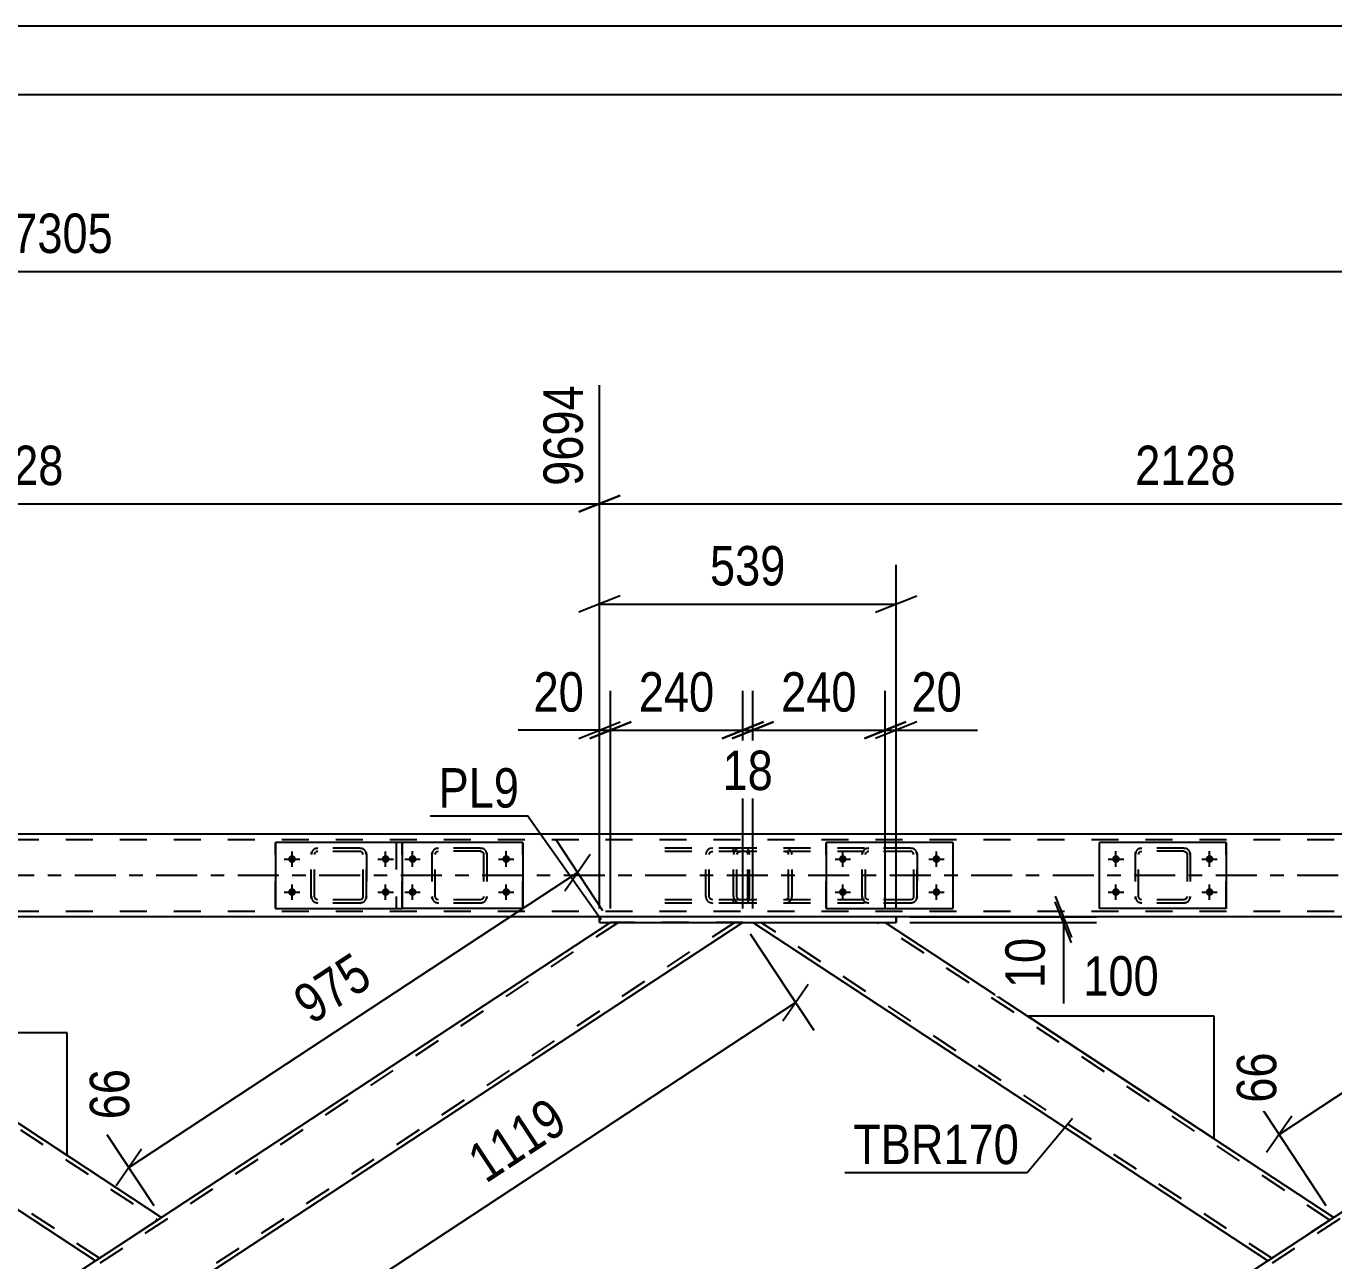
# Model space of a CAD drawing. Header units: millimetres. Extents: x -815 to 374, y -743 to 98.
# Drawn here: x -425.4 to -330.5, y 8.4 to 98.1 of the extents above; entities that cross this region are included whole.
import ezdxf

# ---------------------------------------------------------------- set-up
doc = ezdxf.new("R2010")
doc.units = ezdxf.units.MM
doc.linetypes.add('DXK_LINE_DOT2', pattern=[3.9198, 1.9599, -1.9599])
doc.linetypes.add('DXK_LINE_DOT3', pattern=[5.9187, 2.979, -0.9799, 0.9799, -0.9799])
doc.styles.add('Arial Narrow', font='ARIALN.TTF', dxfattribs={"height": 0.2})

# ---------------------------------------------------------------- blocks, each defined once
blk = doc.blocks.new('Unknown-232933173-1133')
at = {"color": 5, "linetype": 'Continuous'}
for p, q in [((374.469, 98.147), (-814.531, 98.147)), ((369.469, 93.147), (-809.531, 93.147))]:
    blk.add_line(p, q, dxfattribs=at)
blk = doc.blocks.new('Part-232933173-46372 - 4786')
at = {"color": 7, "linetype": 'DXK_LINE_DOT2'}
for p, q in [((-404.723, 37.941), (-404.687, 38.125)), ((-404.687, 38.125), (-404.723, 37.941)), ((-404.483, 37.941), (-404.465, 38.033)), ((-404.483, 37.941), (-404.465, 38.033)), ((-404.465, 38.033), (-404.413, 38.111)), ((-404.427, 38.385), (-404.243, 38.421)), ((-404.243, 38.421), (-404.427, 38.385)), ((-404.335, 38.163), (-404.413, 38.111)), ((-404.243, 38.181), (-404.335, 38.163)), ((-401.203, 38.421), (-404.243, 38.421)), ((-401.203, 38.181), (-404.243, 38.181)), ((-401.203, 38.421), (-401.019, 38.385)), ((-401.019, 38.385), (-401.203, 38.421)), ((-401.111, 38.163), (-401.203, 38.181)), ((-401.033, 38.111), (-401.111, 38.163)), ((-400.981, 38.033), (-401.033, 38.111)), ((-400.963, 37.941), (-400.981, 38.033)), ((-400.963, 37.941), (-400.981, 38.033)), ((-400.76, 38.125), (-400.723, 37.941)), ((-400.723, 37.941), (-400.76, 38.125)), ((-404.723, 34.901), (-404.723, 37.941)), ((-404.723, 37.941), (-404.723, 37.941)), ((-404.723, 34.901), (-404.723, 37.941)), ((-404.483, 34.901), (-404.483, 37.941)), ((-404.483, 37.941), (-404.483, 37.941)), ((-404.483, 34.901), (-404.483, 37.941)), ((-400.963, 34.901), (-400.963, 37.941)), ((-400.963, 37.941), (-400.963, 37.941)), ((-400.963, 34.901), (-400.963, 37.941)), ((-400.723, 34.901), (-400.723, 37.941)), ((-400.723, 37.941), (-400.723, 37.941)), ((-400.723, 37.941), (-400.723, 34.901)), ((-404.723, 34.901), (-404.723, 34.901)), ((-404.687, 34.718), (-404.723, 34.901)), ((-404.723, 34.901), (-404.687, 34.718)), ((-404.483, 34.901), (-404.483, 34.901)), ((-404.465, 34.81), (-404.483, 34.901)), ((-404.465, 34.81), (-404.483, 34.901)), ((-404.413, 34.732), (-404.465, 34.81)), ((-404.243, 34.421), (-404.427, 34.458)), ((-404.427, 34.458), (-404.243, 34.421)), ((-404.335, 34.68), (-404.413, 34.732)), ((-404.243, 34.661), (-404.335, 34.68)), ((-401.203, 34.661), (-404.243, 34.661)), ((-401.203, 34.421), (-404.243, 34.421)), ((-401.111, 34.68), (-401.203, 34.661)), ((-401.019, 34.458), (-401.203, 34.421)), ((-401.203, 34.421), (-401.019, 34.458)), ((-401.033, 34.732), (-401.111, 34.68)), ((-400.981, 34.81), (-401.033, 34.732)), ((-400.981, 34.81), (-400.963, 34.901)), ((-400.981, 34.81), (-400.963, 34.901)), ((-400.963, 34.901), (-400.963, 34.901)), ((-400.723, 34.901), (-400.76, 34.718)), ((-400.76, 34.718), (-400.723, 34.901)), ((-400.723, 34.901), (-400.723, 34.901))]:
    blk.add_line(p, q, dxfattribs=at)
at = {"color": 7, "linetype": 'DXK_LINE_DOT3'}
blk.add_line((-402.723, 36.421), (-402.723, 36.421), dxfattribs=at)
at = {"color": 7, "linetype": 'DXK_LINE_DOT2'}
for centre, start, end in [((-404.243, 37.941), 112.5, 157.5), ((-404.243, 37.941), 112.5, 157.5), ((-401.203, 37.941), 22.5, 67.5), ((-401.203, 37.941), 22.5, 67.5), ((-404.243, 34.901), 202.5, 247.5), ((-404.243, 34.901), 202.5, 247.5), ((-401.203, 34.901), 292.5, 337.5), ((-401.203, 34.901), 292.5, 337.5)]:
    blk.add_arc(centre, 0.48, start, end, dxfattribs=at)
blk = doc.blocks.new('Part-232933173-4848 - 4786')
at = {"color": 7, "linetype": 'DXK_LINE_DOT2'}
for p, q in [((-297.284, 33.021), (-373.6, -17.178)), ((-288.841, 33.021), (-365.157, -17.178)), ((-288.259, 33.021), (-297.867, 33.021)), ((-330.461, 11.582), (-335.265, 8.422)), ((-325.657, 8.422), (-330.461, 5.262)), ((-373.028, -16.418), (-374.182, -17.178)), ((-364.575, -17.178), (-374.182, -17.178))]:
    blk.add_line(p, q, dxfattribs=at)
at = {"color": 2, "linetype": 'Continuous'}
for p, q in [((-297.867, 33.021), (-330.461, 11.582)), ((-288.259, 33.021), (-325.657, 8.422)), ((-335.265, 8.422), (-373.028, -16.418)), ((-330.461, 5.262), (-364.575, -17.178))]:
    blk.add_line(p, q, dxfattribs=at)
blk = doc.blocks.new('Part-232933173-4858 - 4786')
at = {"color": 7, "linetype": 'DXK_LINE_DOT2'}
for p, q in [((-382.419, 33.021), (-458.734, -17.178)), ((-373.975, 33.021), (-450.291, -17.178)), ((-373.393, 33.021), (-383.001, 33.021)), ((-415.595, 11.582), (-420.399, 8.422)), ((-410.791, 8.422), (-415.595, 5.262)), ((-458.162, -16.418), (-459.317, -17.178)), ((-449.709, -17.178), (-459.317, -17.178))]:
    blk.add_line(p, q, dxfattribs=at)
at = {"color": 2, "linetype": 'Continuous'}
for p, q in [((-383.001, 33.021), (-415.595, 11.582)), ((-373.393, 33.021), (-410.791, 8.422)), ((-420.399, 8.422), (-458.162, -16.418)), ((-415.595, 5.262), (-449.709, -17.178))]:
    blk.add_line(p, q, dxfattribs=at)
blk = doc.blocks.new('Part-232933173-4912 - 4786')
at = {"color": 7, "linetype": 'DXK_LINE_DOT2'}
for p, q in [((-374.026, 38.125), (-374.064, 37.941)), ((-373.809, 37.941), (-373.79, 38.033)), ((-373.79, 38.033), (-373.734, 38.111)), ((-373.554, 38.421), (-373.749, 38.385)), ((-373.734, 38.111), (-373.651, 38.163)), ((-373.651, 38.163), (-373.554, 38.181)), ((-364.539, 38.421), (-373.554, 38.421)), ((-364.539, 38.181), (-373.554, 38.181)), ((-370.123, 38.385), (-370.319, 38.421)), ((-370.319, 38.181), (-370.221, 38.163)), ((-370.221, 38.163), (-370.138, 38.111)), ((-370.138, 38.111), (-370.083, 38.033)), ((-370.083, 38.033), (-370.063, 37.941)), ((-369.808, 37.941), (-369.847, 38.125)), ((-374.064, 34.901), (-374.064, 37.941)), ((-373.809, 34.901), (-373.809, 37.941)), ((-370.063, 34.901), (-370.063, 37.941)), ((-369.808, 34.901), (-369.808, 37.941)), ((-374.064, 34.901), (-374.026, 34.718)), ((-373.79, 34.81), (-373.809, 34.901)), ((-373.734, 34.732), (-373.79, 34.81)), ((-373.749, 34.458), (-373.554, 34.421)), ((-373.651, 34.68), (-373.734, 34.732)), ((-373.554, 34.661), (-373.651, 34.68)), ((-364.539, 34.661), (-373.554, 34.661)), ((-364.539, 34.421), (-373.554, 34.421)), ((-370.221, 34.68), (-370.319, 34.661)), ((-370.319, 34.421), (-370.123, 34.458)), ((-370.138, 34.732), (-370.221, 34.68)), ((-370.083, 34.81), (-370.138, 34.732)), ((-370.063, 34.901), (-370.083, 34.81)), ((-369.847, 34.718), (-369.808, 34.901))]:
    blk.add_line(p, q, dxfattribs=at)
for centre, start, end in [((-373.573, 37.921), 110.75832, 155.68004), ((-370.299, 37.921), 24.31996, 69.24168), ((-373.573, 34.922), 204.31996, 249.24168), ((-370.299, 34.922), 290.75832, 335.68004)]:
    blk.add_arc(centre, 0.496, start, end, dxfattribs=at)
blk = doc.blocks.new('Part-232933173-4918 - 4786')
at = {"color": 7, "linetype": 'DXK_LINE_DOT2'}
for p, q in [((-373.167, 38.421), (-380.609, 38.421)), ((-373.167, 38.181), (-380.609, 38.181)), ((-376.039, 38.125), (-376.077, 37.941)), ((-375.826, 37.941), (-375.806, 38.033)), ((-375.806, 38.033), (-375.752, 38.111)), ((-375.574, 38.421), (-375.767, 38.385)), ((-375.752, 38.111), (-375.67, 38.163)), ((-375.67, 38.163), (-375.574, 38.181)), ((-374.064, 38.181), (-374.064, 38.421)), ((-373.064, 38.385), (-373.167, 38.421)), ((-373.167, 38.181), (-373.115, 38.163)), ((-373.115, 38.163), (-373.072, 38.111)), ((-373.072, 38.111), (-373.042, 38.033)), ((-372.977, 38.281), (-373.064, 38.385)), ((-373.042, 38.033), (-373.032, 37.941)), ((-372.918, 38.125), (-372.977, 38.281)), ((-372.898, 37.941), (-372.918, 38.125)), ((-376.077, 34.901), (-376.077, 37.941)), ((-375.826, 34.901), (-375.826, 37.941)), ((-373.032, 34.901), (-373.032, 37.941)), ((-372.898, 34.901), (-372.898, 37.941)), ((-373.167, 34.661), (-380.609, 34.661)), ((-373.167, 34.421), (-380.609, 34.421)), ((-376.077, 34.901), (-376.039, 34.718)), ((-375.806, 34.81), (-375.826, 34.901)), ((-375.752, 34.732), (-375.806, 34.81)), ((-375.767, 34.458), (-375.574, 34.421)), ((-375.67, 34.68), (-375.752, 34.732)), ((-375.574, 34.661), (-375.67, 34.68)), ((-374.064, 34.421), (-374.064, 34.661)), ((-373.115, 34.68), (-373.167, 34.661)), ((-373.167, 34.421), (-373.064, 34.458)), ((-373.072, 34.732), (-373.115, 34.68)), ((-373.042, 34.81), (-373.072, 34.732)), ((-373.064, 34.458), (-372.977, 34.562)), ((-373.032, 34.901), (-373.042, 34.81)), ((-372.977, 34.562), (-372.918, 34.718)), ((-372.918, 34.718), (-372.898, 34.901))]:
    blk.add_line(p, q, dxfattribs=at)
for centre, start, end in [((-375.589, 37.926), 111.15132, 156.10486), ((-375.589, 34.917), 203.89514, 248.84868)]:
    blk.add_arc(centre, 0.492, start, end, dxfattribs=at)
blk = doc.blocks.new('Part-232933173-4961 - 4786')
at = {"color": 7, "linetype": 'DXK_LINE_DOT2'}
for p, q in [((-75.641, 39.021), (-735.323, 39.021)), ((-75.641, 33.821), (-735.323, 33.821)), ((-362.255, 33.421), (-383.801, 33.421))]:
    blk.add_line(p, q, dxfattribs=at)
at = {"color": 2, "linetype": 'Continuous'}
for p, q in [((-243.324, 39.421), (-442.446, 39.421)), ((-383.801, 33.421), (-447.39, 33.421)), ((-298.667, 33.421), (-362.255, 33.421))]:
    blk.add_line(p, q, dxfattribs=at)
at = {"color": 7, "linetype": 'DXK_LINE_DOT3'}
blk.add_line((-75.641, 36.421), (-735.323, 36.421), dxfattribs=at)
blk = doc.blocks.new('Part-232933173-5003 - 4786')
at = {"color": 2, "linetype": 'Continuous'}
for p, q in [((-420.399, 8.422), (-457.797, 33.021)), ((-448.19, 33.021), (-415.595, 11.582)), ((-420.399, 8.422), (-415.595, 11.582))]:
    blk.add_line(p, q, dxfattribs=at)
at = {"color": 7, "linetype": 'DXK_LINE_DOT2'}
for p, q in [((-457.797, 33.021), (-448.19, 33.021)), ((-420.108, 8.613), (-457.215, 33.021)), ((-448.772, 33.021), (-415.886, 11.39)), ((-415.886, 11.39), (-415.955, 11.345))]:
    blk.add_line(p, q, dxfattribs=at)
blk = doc.blocks.new('Part-232933173-5008 - 4786')
at = {"color": 2, "linetype": 'Continuous'}
for p, q in [((-335.265, 8.422), (-372.663, 33.021)), ((-363.055, 33.021), (-330.461, 11.582)), ((-335.265, 8.422), (-330.461, 11.582))]:
    blk.add_line(p, q, dxfattribs=at)
at = {"color": 7, "linetype": 'DXK_LINE_DOT2'}
for p, q in [((-372.663, 33.021), (-363.055, 33.021)), ((-334.974, 8.613), (-372.081, 33.021)), ((-330.752, 11.39), (-363.638, 33.021)), ((-330.752, 11.39), (-330.82, 11.345)), ((-330.774, 11.375), (-330.82, 11.345))]:
    blk.add_line(p, q, dxfattribs=at)
blk = doc.blocks.new('Part-232933173-5045 - 4786')
at = {"color": 2, "linetype": 'Continuous'}
for p, q in [((-383.801, 33.021), (-383.801, 33.421)), ((-383.801, 33.421), (-383.801, 33.421)), ((-362.255, 33.421), (-383.801, 33.421)), ((-362.255, 33.421), (-362.255, 33.021)), ((-383.801, 33.021), (-383.801, 33.021)), ((-383.801, 33.021), (-362.255, 33.021))]:
    blk.add_line(p, q, dxfattribs=at)
at = {"color": 7, "linetype": 'DXK_LINE_DOT2'}
for p, q in [((-383.801, 33.421), (-383.801, 33.021)), ((-362.255, 33.421), (-362.255, 33.421)), ((-362.255, 33.021), (-362.255, 33.421)), ((-362.255, 33.021), (-362.255, 33.021))]:
    blk.add_line(p, q, dxfattribs=at)
blk = doc.blocks.new('Part-232933173-46368 - 4786')
at = {"color": 7, "linetype": 'DXK_LINE_DOT2'}
for p, q in [((-364.723, 37.941), (-364.687, 38.125)), ((-364.687, 38.125), (-364.723, 37.941)), ((-364.483, 37.941), (-364.465, 38.033)), ((-364.483, 37.941), (-364.465, 38.033)), ((-364.465, 38.033), (-364.413, 38.111)), ((-364.427, 38.385), (-364.243, 38.421)), ((-364.243, 38.421), (-364.427, 38.385)), ((-364.335, 38.163), (-364.413, 38.111)), ((-364.243, 38.181), (-364.335, 38.163)), ((-361.203, 38.421), (-364.243, 38.421)), ((-361.203, 38.181), (-364.243, 38.181)), ((-361.203, 38.421), (-361.019, 38.385)), ((-361.019, 38.385), (-361.203, 38.421)), ((-361.111, 38.163), (-361.203, 38.181)), ((-361.033, 38.111), (-361.111, 38.163)), ((-360.981, 38.033), (-361.033, 38.111)), ((-360.963, 37.941), (-360.981, 38.033)), ((-360.963, 37.941), (-360.981, 38.033)), ((-360.76, 38.125), (-360.723, 37.941)), ((-360.723, 37.941), (-360.76, 38.125)), ((-364.723, 34.901), (-364.723, 37.941)), ((-364.723, 37.941), (-364.723, 37.941)), ((-364.723, 34.901), (-364.723, 37.941)), ((-364.483, 34.901), (-364.483, 37.941)), ((-364.483, 37.941), (-364.483, 37.941)), ((-364.483, 34.901), (-364.483, 37.941)), ((-360.963, 34.901), (-360.963, 37.941)), ((-360.963, 37.941), (-360.963, 37.941)), ((-360.963, 34.901), (-360.963, 37.941)), ((-360.723, 34.901), (-360.723, 37.941)), ((-360.723, 37.941), (-360.723, 37.941)), ((-360.723, 37.941), (-360.723, 34.901)), ((-364.723, 34.901), (-364.723, 34.901)), ((-364.687, 34.718), (-364.723, 34.901)), ((-364.723, 34.901), (-364.687, 34.718)), ((-364.483, 34.901), (-364.483, 34.901)), ((-364.465, 34.81), (-364.483, 34.901)), ((-364.465, 34.81), (-364.483, 34.901)), ((-364.413, 34.732), (-364.465, 34.81)), ((-364.243, 34.421), (-364.427, 34.458)), ((-364.427, 34.458), (-364.243, 34.421)), ((-364.335, 34.68), (-364.413, 34.732)), ((-364.243, 34.661), (-364.335, 34.68)), ((-361.203, 34.661), (-364.243, 34.661)), ((-361.203, 34.421), (-364.243, 34.421)), ((-361.111, 34.68), (-361.203, 34.661)), ((-361.019, 34.458), (-361.203, 34.421)), ((-361.203, 34.421), (-361.019, 34.458)), ((-361.033, 34.732), (-361.111, 34.68)), ((-360.981, 34.81), (-361.033, 34.732)), ((-360.981, 34.81), (-360.963, 34.901)), ((-360.981, 34.81), (-360.963, 34.901)), ((-360.963, 34.901), (-360.963, 34.901)), ((-360.723, 34.901), (-360.76, 34.718)), ((-360.76, 34.718), (-360.723, 34.901)), ((-360.723, 34.901), (-360.723, 34.901))]:
    blk.add_line(p, q, dxfattribs=at)
at = {"color": 7, "linetype": 'DXK_LINE_DOT3'}
blk.add_line((-362.723, 36.421), (-362.723, 36.421), dxfattribs=at)
at = {"color": 7, "linetype": 'DXK_LINE_DOT2'}
for centre, start, end in [((-364.243, 37.941), 112.5, 157.5), ((-364.243, 37.941), 112.5, 157.5), ((-361.203, 37.941), 22.5, 67.5), ((-361.203, 37.941), 22.5, 67.5), ((-364.243, 34.901), 202.5, 247.5), ((-364.243, 34.901), 202.5, 247.5), ((-361.203, 34.901), 292.5, 337.5), ((-361.203, 34.901), 292.5, 337.5)]:
    blk.add_arc(centre, 0.48, start, end, dxfattribs=at)
blk = doc.blocks.new('Part-232933173-46369 - 4786')
at = {"color": 2, "linetype": 'Continuous'}
for p, q in [((-358.123, 38.821), (-367.323, 38.821)), ((-367.323, 38.821), (-367.323, 34.021)), ((-358.123, 38.821), (-358.123, 34.021)), ((-367.323, 34.021), (-358.123, 34.021))]:
    blk.add_line(p, q, dxfattribs=at)
at = {"color": 7, "linetype": 'DXK_LINE_DOT2'}
blk.add_line((-367.323, 34.021), (-367.323, 38.821), dxfattribs=at)
blk = doc.blocks.new('Part-232933173-46373 - 4786')
at = {"color": 2, "linetype": 'Continuous'}
for p, q in [((-398.123, 38.821), (-407.323, 38.821)), ((-407.323, 38.821), (-407.323, 34.021)), ((-398.123, 38.821), (-398.123, 34.021)), ((-407.323, 34.021), (-398.123, 34.021))]:
    blk.add_line(p, q, dxfattribs=at)
at = {"color": 7, "linetype": 'DXK_LINE_DOT2'}
for p, q in [((-407.323, 34.021), (-407.323, 38.821)), ((-398.123, 34.021), (-398.123, 38.821))]:
    blk.add_line(p, q, dxfattribs=at)
blk = doc.blocks.new('Part-232933173-46407 - 4786')
at = {"color": 7, "linetype": 'DXK_LINE_DOT2'}
for p, q in [((-344.885, 37.942), (-344.849, 38.126)), ((-344.849, 38.126), (-344.885, 37.942)), ((-344.645, 37.942), (-344.627, 38.034)), ((-344.627, 38.034), (-344.575, 38.112)), ((-344.589, 38.386), (-344.405, 38.422)), ((-344.405, 38.422), (-344.589, 38.386)), ((-344.575, 38.112), (-344.497, 38.164)), ((-344.497, 38.164), (-344.405, 38.182)), ((-341.365, 38.422), (-344.405, 38.422)), ((-341.365, 38.182), (-344.405, 38.182)), ((-341.365, 38.422), (-341.182, 38.386)), ((-341.182, 38.386), (-341.365, 38.422)), ((-341.365, 38.182), (-341.273, 38.164)), ((-341.273, 38.164), (-341.196, 38.112)), ((-341.196, 38.112), (-341.144, 38.034)), ((-341.144, 38.034), (-341.125, 37.942)), ((-340.922, 38.126), (-340.885, 37.942)), ((-340.885, 37.942), (-340.922, 38.126)), ((-344.885, 37.942), (-344.885, 34.902)), ((-344.645, 34.902), (-344.645, 37.942)), ((-341.125, 37.942), (-341.125, 34.902)), ((-340.885, 37.942), (-340.885, 34.902)), ((-344.849, 34.719), (-344.885, 34.902)), ((-344.885, 34.902), (-344.849, 34.719)), ((-344.627, 34.811), (-344.645, 34.902)), ((-344.575, 34.733), (-344.627, 34.811)), ((-344.405, 34.422), (-344.589, 34.459)), ((-344.589, 34.459), (-344.405, 34.422)), ((-344.497, 34.681), (-344.575, 34.733)), ((-344.405, 34.662), (-344.497, 34.681)), ((-341.365, 34.662), (-344.405, 34.662)), ((-341.365, 34.422), (-344.405, 34.422)), ((-341.273, 34.681), (-341.365, 34.662)), ((-341.182, 34.459), (-341.365, 34.422)), ((-341.365, 34.422), (-341.182, 34.459)), ((-341.196, 34.733), (-341.273, 34.681)), ((-341.144, 34.811), (-341.196, 34.733)), ((-341.125, 34.902), (-341.144, 34.811)), ((-340.885, 34.902), (-340.922, 34.719)), ((-340.922, 34.719), (-340.885, 34.902))]:
    blk.add_line(p, q, dxfattribs=at)
at = {"color": 7, "linetype": 'DXK_LINE_DOT3'}
blk.add_line((-342.885, 36.422), (-342.885, 36.422), dxfattribs=at)
at = {"color": 7, "linetype": 'DXK_LINE_DOT2'}
for centre, start, end in [((-344.405, 37.942), 112.5, 157.5), ((-344.405, 37.942), 112.5, 157.5), ((-341.365, 37.942), 22.5, 67.5), ((-341.365, 37.942), 22.5, 67.5), ((-344.405, 34.902), 202.5, 247.5), ((-344.405, 34.902), 202.5, 247.5), ((-341.365, 34.902), 292.5, 337.5), ((-341.365, 34.902), 292.5, 337.5)]:
    blk.add_arc(centre, 0.48, start, end, dxfattribs=at)
blk = doc.blocks.new('Part-232933173-46408 - 4786')
at = {"color": 2, "linetype": 'Continuous'}
for p, q in [((-338.285, 38.822), (-347.485, 38.822)), ((-347.485, 34.022), (-347.485, 38.822)), ((-338.285, 38.822), (-338.285, 34.022)), ((-338.285, 34.022), (-347.485, 34.022))]:
    blk.add_line(p, q, dxfattribs=at)
at = {"color": 7, "linetype": 'DXK_LINE_DOT2'}
blk.add_line((-338.285, 34.022), (-338.285, 38.822), dxfattribs=at)
blk = doc.blocks.new('Part-232933173-46409 - 4786')
at = {"color": 7, "linetype": 'DXK_LINE_DOT2'}
for p, q in [((-395.966, 37.942), (-395.929, 38.126)), ((-395.929, 38.126), (-395.966, 37.942)), ((-395.726, 37.942), (-395.707, 38.034)), ((-395.707, 38.034), (-395.655, 38.112)), ((-395.669, 38.386), (-395.486, 38.422)), ((-395.486, 38.422), (-395.669, 38.386)), ((-395.655, 38.112), (-395.578, 38.164)), ((-395.578, 38.164), (-395.486, 38.182)), ((-392.446, 38.422), (-395.486, 38.422)), ((-392.446, 38.182), (-395.486, 38.182)), ((-392.446, 38.422), (-392.262, 38.386)), ((-392.262, 38.386), (-392.446, 38.422)), ((-392.446, 38.182), (-392.354, 38.164)), ((-392.354, 38.164), (-392.276, 38.112)), ((-392.276, 38.112), (-392.224, 38.034)), ((-392.224, 38.034), (-392.206, 37.942)), ((-392.002, 38.126), (-391.966, 37.942)), ((-391.966, 37.942), (-392.002, 38.126)), ((-395.966, 37.942), (-395.966, 34.902)), ((-395.726, 34.902), (-395.726, 37.942)), ((-392.206, 37.942), (-392.206, 34.902)), ((-391.966, 37.942), (-391.966, 34.902)), ((-395.929, 34.719), (-395.966, 34.902)), ((-395.966, 34.902), (-395.929, 34.719)), ((-395.707, 34.811), (-395.726, 34.902)), ((-395.655, 34.733), (-395.707, 34.811)), ((-395.486, 34.422), (-395.669, 34.459)), ((-395.669, 34.459), (-395.486, 34.422)), ((-395.578, 34.681), (-395.655, 34.733)), ((-395.486, 34.662), (-395.578, 34.681)), ((-392.446, 34.662), (-395.486, 34.662)), ((-392.446, 34.422), (-395.486, 34.422)), ((-392.354, 34.681), (-392.446, 34.662)), ((-392.262, 34.459), (-392.446, 34.422)), ((-392.446, 34.422), (-392.262, 34.459)), ((-392.276, 34.733), (-392.354, 34.681)), ((-392.224, 34.811), (-392.276, 34.733)), ((-392.206, 34.902), (-392.224, 34.811)), ((-391.966, 34.902), (-392.002, 34.719)), ((-392.002, 34.719), (-391.966, 34.902))]:
    blk.add_line(p, q, dxfattribs=at)
at = {"color": 7, "linetype": 'DXK_LINE_DOT3'}
blk.add_line((-393.966, 36.422), (-393.966, 36.422), dxfattribs=at)
at = {"color": 7, "linetype": 'DXK_LINE_DOT2'}
for centre, start, end in [((-395.486, 37.942), 112.5, 157.5), ((-395.486, 37.942), 112.5, 157.5), ((-392.446, 37.942), 22.5, 67.5), ((-392.446, 37.942), 22.5, 67.5), ((-395.486, 34.902), 202.5, 247.5), ((-395.486, 34.902), 202.5, 247.5), ((-392.446, 34.902), 292.5, 337.5), ((-392.446, 34.902), 292.5, 337.5)]:
    blk.add_arc(centre, 0.48, start, end, dxfattribs=at)
blk = doc.blocks.new('Part-232933173-46410 - 4786')
at = {"color": 2, "linetype": 'Continuous'}
for p, q in [((-389.366, 38.822), (-398.566, 38.822)), ((-398.566, 38.821), (-398.566, 38.822)), ((-389.366, 38.822), (-389.366, 34.022)), ((-389.366, 34.022), (-398.123, 34.022))]:
    blk.add_line(p, q, dxfattribs=at)
at = {"color": 7, "linetype": 'DXK_LINE_DOT2'}
for p, q in [((-398.566, 38.822), (-398.566, 34.022)), ((-389.366, 34.022), (-389.366, 38.822)), ((-398.566, 34.022), (-398.123, 34.022))]:
    blk.add_line(p, q, dxfattribs=at)
blk = doc.blocks.new('Bolt-232933173-46449 - 4786')
at = {"linetype": 'Continuous'}
for points in [[(-366.123, 37.901, -1), (-366.123, 37.341, -1)], [(-359.323, 37.901, -1), (-359.323, 37.341, -1)], [(-366.123, 35.501, -1), (-366.123, 34.941, -1)], [(-359.323, 35.501, -1), (-359.323, 34.941, -1)]]:
    blk.add_hatch(color=1, dxfattribs=at).paths.add_polyline_path(points)
at = {"color": 1, "linetype": 'Continuous'}
for p, q in [((-366.123, 37.061), (-366.123, 38.181)), ((-359.323, 37.061), (-359.323, 38.181)), ((-366.683, 37.621), (-365.563, 37.621)), ((-359.883, 37.621), (-358.763, 37.621)), ((-366.683, 35.221), (-365.563, 35.221)), ((-366.123, 34.661), (-366.123, 35.781)), ((-359.883, 35.221), (-358.763, 35.221)), ((-359.323, 34.661), (-359.323, 35.781))]:
    blk.add_line(p, q, dxfattribs=at)
blk = doc.blocks.new('Bolt-232933173-46451 - 4786')
at = {"linetype": 'Continuous'}
for points in [[(-406.123, 37.901, -1), (-406.123, 37.341, -1)], [(-399.323, 37.901, -1), (-399.323, 37.341, -1)], [(-406.123, 35.501, -1), (-406.123, 34.941, -1)], [(-399.323, 35.501, -1), (-399.323, 34.941, -1)]]:
    blk.add_hatch(color=1, dxfattribs=at).paths.add_polyline_path(points)
at = {"color": 1, "linetype": 'Continuous'}
for p, q in [((-406.123, 37.061), (-406.123, 38.181)), ((-399.323, 37.061), (-399.323, 38.181)), ((-406.683, 37.621), (-405.563, 37.621)), ((-399.883, 37.621), (-398.763, 37.621)), ((-406.683, 35.221), (-405.563, 35.221)), ((-406.123, 34.661), (-406.123, 35.781)), ((-399.883, 35.221), (-398.763, 35.221)), ((-399.323, 34.661), (-399.323, 35.781))]:
    blk.add_line(p, q, dxfattribs=at)
blk = doc.blocks.new('Bolt-232933173-46467 - 4786')
at = {"linetype": 'Continuous'}
for points in [[(-346.285, 37.902, -1), (-346.285, 37.342, -1)], [(-339.485, 37.902, -1), (-339.485, 37.342, -1)], [(-346.285, 35.502, -1), (-346.285, 34.942, -1)], [(-339.485, 35.502, -1), (-339.485, 34.942, -1)]]:
    blk.add_hatch(color=1, dxfattribs=at).paths.add_polyline_path(points)
at = {"color": 1, "linetype": 'Continuous'}
for p, q in [((-346.285, 37.062), (-346.285, 38.182)), ((-339.485, 37.062), (-339.485, 38.182)), ((-346.845, 37.622), (-345.725, 37.622)), ((-340.045, 37.622), (-338.925, 37.622)), ((-346.845, 35.222), (-345.725, 35.222)), ((-346.285, 34.662), (-346.285, 35.782)), ((-340.045, 35.222), (-338.925, 35.222)), ((-339.485, 34.662), (-339.485, 35.782))]:
    blk.add_line(p, q, dxfattribs=at)
blk = doc.blocks.new('Bolt-232933173-46468 - 4786')
at = {"linetype": 'Continuous'}
for points in [[(-397.366, 37.902, -1), (-397.366, 37.342, -1)], [(-390.566, 37.902, -1), (-390.566, 37.342, -1)], [(-397.366, 35.502, -1), (-397.366, 34.942, -1)], [(-390.566, 35.502, -1), (-390.566, 34.942, -1)]]:
    blk.add_hatch(color=1, dxfattribs=at).paths.add_polyline_path(points)
at = {"color": 1, "linetype": 'Continuous'}
for p, q in [((-397.366, 37.062), (-397.366, 38.182)), ((-390.566, 37.062), (-390.566, 38.182)), ((-397.926, 37.622), (-396.806, 37.622)), ((-391.126, 37.622), (-390.006, 37.622)), ((-397.926, 35.222), (-396.806, 35.222)), ((-397.366, 34.662), (-397.366, 35.782)), ((-391.126, 35.222), (-390.006, 35.222)), ((-390.566, 34.662), (-390.566, 35.782))]:
    blk.add_line(p, q, dxfattribs=at)
blk = doc.blocks.new('StraightDimension-232933173-6731 - 4786')
at = {"color": 7, "linetype": 'Continuous'}
for p, q in [((-383.801, 34.421), (-383.801, 59.003)), ((-362.255, 34.421), (-362.255, 59.003)), ((-382.301, 56.753), (-385.301, 55.553)), ((-383.801, 56.153), (-362.255, 56.153)), ((-363.755, 55.553), (-360.755, 56.753))]:
    blk.add_line(p, q, dxfattribs=at)
at = {"color": 0}
blk.add_wipeout([(-369.686, 56.903), (-369.686, 61.103), (-376.37, 61.103), (-376.37, 56.903)], dxfattribs=at)
at = {"color": 3, "style": 'Arial Narrow'}
blk.add_text('539', height=2.8633, dxfattribs=at).set_placement((-375.77, 57.503))
blk = doc.blocks.new('StraightDimension-232933173-6607 - 4786')
at = {"color": 7, "linetype": 'Continuous'}
for p, q in [((-383.001, 34.021), (-383.001, 49.834)), ((-373.393, 34.021), (-373.393, 49.834)), ((-384.501, 46.384), (-381.501, 47.584)), ((-371.893, 47.584), (-374.893, 46.384)), ((-383.001, 46.984), (-373.393, 46.984))]:
    blk.add_line(p, q, dxfattribs=at)
at = {"color": 0}
blk.add_wipeout([(-374.855, 47.734), (-374.855, 51.934), (-381.539, 51.934), (-381.539, 47.734)], dxfattribs=at)
at = {"color": 3, "style": 'Arial Narrow'}
blk.add_text('240', height=2.8633, dxfattribs=at).set_placement((-380.939, 48.334))
blk = doc.blocks.new('StraightDimension-232933173-6599 - 4786')
at = {"color": 7, "linetype": 'Continuous'}
for p, q in [((-363.055, 34.021), (-363.055, 49.834)), ((-362.255, 34.021), (-362.255, 49.834)), ((-364.555, 46.384), (-361.555, 47.584)), ((-360.755, 47.584), (-363.755, 46.384)), ((-363.055, 46.984), (-362.255, 46.984)), ((-362.255, 46.984), (-356.349, 46.984)), ((-362.255, 46.984), (-356.349, 46.984))]:
    blk.add_line(p, q, dxfattribs=at)
at = {"color": 0}
blk.add_wipeout([(-356.874, 47.734), (-356.874, 51.934), (-361.73, 51.934), (-361.73, 47.734)], dxfattribs=at)
at = {"color": 3, "style": 'Arial Narrow'}
blk.add_text('20', height=2.8633, dxfattribs=at).set_placement((-361.13, 48.334))
blk = doc.blocks.new('StraightDimension-232933173-6591 - 4786')
at = {"color": 7, "linetype": 'Continuous'}
for p, q in [((-372.663, 34.021), (-372.663, 49.834)), ((-363.055, 34.021), (-363.055, 49.834)), ((-374.163, 46.384), (-371.163, 47.584)), ((-361.555, 47.584), (-364.555, 46.384)), ((-372.663, 46.984), (-363.055, 46.984))]:
    blk.add_line(p, q, dxfattribs=at)
at = {"color": 0}
blk.add_wipeout([(-364.517, 47.734), (-364.517, 51.934), (-371.201, 51.934), (-371.201, 47.734)], dxfattribs=at)
at = {"color": 3, "style": 'Arial Narrow'}
blk.add_text('240', height=2.8633, dxfattribs=at).set_placement((-370.601, 48.334))
blk = doc.blocks.new('StraightDimension-232933173-5442 - 4786')
at = {"color": 7, "linetype": 'Continuous'}
for p, q in [((-383.55, 33.857), (-386.951, 39.027)), ((-386.309, 35.321), (-384.462, 37.972)), ((-417.98, 15.206), (-385.385, 36.646)), ((-416.145, 12.417), (-419.546, 17.587)), ((-417.056, 16.532), (-418.903, 13.881))]:
    blk.add_line(p, q, dxfattribs=at)
at = {"color": 0}
blk.add_wipeout([(-399.302, 28.389), (-401.61, 31.898), (-407.195, 28.225), (-404.887, 24.716)], dxfattribs=at)
at = {"color": 3, "style": 'Arial Narrow'}
blk.add_text('975', height=2.8633, rotation=33.33468, dxfattribs=at).set_placement((-404.715, 25.547))
blk = doc.blocks.new('StraightDimension-232933173-5508 - 4786')
at = {"color": 7, "linetype": 'Continuous'}
for p, q in [((-372.843, 32.186), (-368.239, 25.186)), ((-370.482, 25.866), (-368.635, 28.517)), ((-406.956, 2.592), (-369.558, 27.191)), ((-410.242, 7.586), (-405.638, 0.587)), ((-406.033, 3.917), (-407.88, 1.266))]:
    blk.add_line(p, q, dxfattribs=at)
at = {"color": 0}
blk.add_wipeout([(-385.113, 17.857), (-387.421, 21.366), (-394.533, 16.688), (-392.225, 13.179)], dxfattribs=at)
at = {"color": 3, "style": 'Arial Narrow'}
blk.add_text('1119', height=2.8633, rotation=33.33468, dxfattribs=at).set_placement((-392.054, 14.01))
blk = doc.blocks.new('StraightDimension-232933173-5526 - 4786')
at = {"color": 7, "linetype": 'Continuous'}
for p, q in [((-298.416, 33.857), (-303.4, 41.433)), ((-302.757, 37.727), (-300.91, 40.378)), ((-334.428, 17.612), (-301.834, 39.052)), ((-331.011, 12.417), (-335.994, 19.993)), ((-333.504, 18.938), (-335.351, 16.287))]:
    blk.add_line(p, q, dxfattribs=at)
at = {"color": 0}
blk.add_wipeout([(-315.75, 30.795), (-318.059, 34.304), (-323.643, 30.631), (-321.335, 27.122)], dxfattribs=at)
at = {"color": 3, "style": 'Arial Narrow'}
blk.add_text('975', height=2.8633, rotation=33.33468, dxfattribs=at).set_placement((-321.164, 27.953))
blk = doc.blocks.new('StraightDimension-232933173-5976 - 4786')
at = {"color": 7, "linetype": 'Continuous'}
for p, q in [((-350.703, 34.921), (-349.503, 31.921)), ((-349.503, 31.521), (-350.703, 34.521)), ((-361.255, 33.421), (-347.703, 33.421)), ((-350.103, 33.021), (-350.103, 33.421)), ((-361.255, 33.021), (-347.703, 33.021)), ((-350.103, 33.021), (-350.103, 27.115)), ((-350.103, 33.021), (-350.103, 27.115))]:
    blk.add_line(p, q, dxfattribs=at)
at = {"color": 0}
blk.add_wipeout([(-350.853, 32.496), (-355.053, 32.496), (-355.053, 27.64), (-350.853, 27.64)], dxfattribs=at)
at = {"color": 3, "style": 'Arial Narrow'}
blk.add_text('10', height=2.8633, rotation=90.00021, dxfattribs=at).set_placement((-351.453, 28.24))
blk = doc.blocks.new('StraightDimension-232933173-6615 - 4786')
at = {"color": 7, "linetype": 'Continuous'}
for p, q in [((-373.393, 34.021), (-373.393, 49.384)), ((-372.663, 34.021), (-372.663, 49.384)), ((-374.893, 46.384), (-371.893, 47.584)), ((-371.163, 47.584), (-374.163, 46.384)), ((-373.393, 46.984), (-372.663, 46.984))]:
    blk.add_line(p, q, dxfattribs=at)
at = {"color": 0}
blk.add_wipeout([(-370.6, 42.034), (-370.6, 46.234), (-375.456, 46.234), (-375.456, 42.034)], dxfattribs=at)
at = {"color": 3, "style": 'Arial Narrow'}
blk.add_text('18', height=2.8633, dxfattribs=at).set_placement((-374.856, 42.634))
blk = doc.blocks.new('StraightDimension-232933173-6625 - 4786')
at = {"color": 7, "linetype": 'Continuous'}
for p, q in [((-383.801, 34.021), (-383.801, 49.834)), ((-383.001, 34.021), (-383.001, 49.834)), ((-385.301, 46.384), (-382.301, 47.584)), ((-381.501, 47.584), (-384.501, 46.384)), ((-383.801, 46.984), (-389.707, 46.984)), ((-383.801, 46.984), (-389.707, 46.984)), ((-383.801, 46.984), (-383.001, 46.984))]:
    blk.add_line(p, q, dxfattribs=at)
at = {"color": 0}
blk.add_wipeout([(-384.326, 47.734), (-384.326, 51.934), (-389.182, 51.934), (-389.182, 47.734)], dxfattribs=at)
at = {"color": 3, "style": 'Arial Narrow'}
blk.add_text('20', height=2.8633, dxfattribs=at).set_placement((-388.582, 48.334))
blk = doc.blocks.new('AngleDimension-232933173-20447 - 4786')
at = {"color": 7, "linetype": 'Continuous'}
for p, q in [((-429.921, 21.005), (-435.98, 24.99)), ((-422.446, 24.99), (-435.98, 24.99)), ((-422.446, 16.088), (-435.98, 24.99)), ((-422.446, 16.088), (-422.446, 24.99))]:
    blk.add_line(p, q, dxfattribs=at)
at = {"color": 0}
for points in [[(-425.871, 25.89), (-425.871, 30.09), (-432.555, 30.09), (-432.555, 25.89)], [(-417.346, 22.967), (-421.546, 22.967), (-421.546, 18.111), (-417.346, 18.111)]]:
    blk.add_wipeout(points, dxfattribs=at)
at = {"color": 3, "style": 'Arial Narrow'}
blk.add_text('100', height=2.8633, dxfattribs=at).set_placement((-431.955, 26.49))
blk.add_text('66', height=2.8633, rotation=90.00021, dxfattribs=at).set_placement((-417.946, 18.711))
blk = doc.blocks.new('AngleDimension-232933173-20461 - 4786')
at = {"color": 7, "linetype": 'Continuous'}
for p, q in [((-344.787, 21.005), (-352.678, 26.195)), ((-339.144, 26.195), (-352.678, 26.195)), ((-339.144, 17.293), (-352.678, 26.195)), ((-339.144, 17.293), (-339.144, 26.195))]:
    blk.add_line(p, q, dxfattribs=at)
at = {"color": 0}
for points in [[(-342.569, 27.095), (-342.569, 31.295), (-349.253, 31.295), (-349.253, 27.095)], [(-334.044, 24.172), (-338.244, 24.172), (-338.243, 19.316), (-334.043, 19.316)]]:
    blk.add_wipeout(points, dxfattribs=at)
at = {"color": 3, "style": 'Arial Narrow'}
blk.add_text('100', height=2.8633, dxfattribs=at).set_placement((-348.653, 27.695))
blk.add_text('66', height=2.8633, rotation=90.00021, dxfattribs=at).set_placement((-334.644, 19.916))
blk = doc.blocks.new('StraightDimension-232933173-36936 - 4786')
at = {"color": 7, "linetype": 'Continuous'}
for p, q in [((-298.667, 34.421), (-298.667, 73.885)), ((-383.801, 34.421), (-383.801, 72.057)), ((-382.301, 64.044), (-385.301, 62.844)), ((-300.167, 62.844), (-297.167, 64.044)), ((-383.801, 63.444), (-298.667, 63.444))]:
    blk.add_line(p, q, dxfattribs=at)
at = {"color": 0}
blk.add_wipeout([(-336.978, 64.194), (-336.978, 68.394), (-345.49, 68.394), (-345.49, 64.194)], dxfattribs=at)
at = {"color": 3, "style": 'Arial Narrow'}
blk.add_text('2128', height=2.8633, dxfattribs=at).set_placement((-344.89, 64.794))
at = {"color": 0, "linetype": 'Continuous'}
blk.add_wipeout([(-299.267, 74.485), (-303.467, 74.485), (-303.467, 64.144), (-299.267, 64.144)], dxfattribs=at)
at = {"color": 3, "linetype": 'Continuous', "style": 'Arial Narrow'}
blk.add_text('11822', height=2.8633, rotation=90.00021, dxfattribs=at).set_placement((-299.867, 64.744))
blk = doc.blocks.new('StraightDimension-232933173-36937 - 4786')
at = {"color": 7, "linetype": 'Continuous'}
for p, q in [((-468.935, 34.421), (-468.935, 72.057)), ((-383.801, 34.421), (-383.801, 72.057)), ((-467.435, 64.044), (-470.435, 62.844)), ((-385.301, 62.844), (-382.301, 64.044)), ((-468.935, 63.444), (-383.801, 63.444))]:
    blk.add_line(p, q, dxfattribs=at)
at = {"color": 0}
blk.add_wipeout([(-422.112, 64.194), (-422.112, 68.394), (-430.624, 68.394), (-430.624, 64.194)], dxfattribs=at)
at = {"color": 3, "style": 'Arial Narrow'}
blk.add_text('2128', height=2.8633, dxfattribs=at).set_placement((-430.024, 64.794))
at = {"color": 0, "linetype": 'Continuous'}
blk.add_wipeout([(-384.401, 72.657), (-388.601, 72.657), (-388.601, 64.144), (-384.401, 64.144)], dxfattribs=at)
at = {"color": 3, "linetype": 'Continuous', "style": 'Arial Narrow'}
blk.add_text('9694', height=2.8633, rotation=90.00021, dxfattribs=at).set_placement((-385.001, 64.744))
blk = doc.blocks.new('StraightDimension-232933173-37116 - 4786')
at = {"color": 7, "linetype": 'Continuous'}
blk.add_line((-768.043, 80.313), (-79.344, 80.313), dxfattribs=at)
at = {"color": 0}
blk.add_wipeout([(-418.523, 81.063), (-418.523, 85.263), (-428.864, 85.263), (-428.864, 81.063)], dxfattribs=at)
at = {"color": 3, "style": 'Arial Narrow'}
blk.add_text('17305', height=2.8633, dxfattribs=at).set_placement((-428.264, 81.663))
blk = doc.blocks.new('Mark-232933173-5004 - 4786')
at = {"color": 30, "linetype": 'Continuous'}
for p in [(-349.432, 18.766), (-365.972, 14.851)]:
    blk.add_line(p, (-352.717, 14.851), dxfattribs=at)
at = {"color": 0}
blk.add_wipeout([(-353.317, 15.451), (-353.317, 18.451), (-365.372, 18.451), (-365.372, 15.451)], dxfattribs=at)
blk.add_wipeout([(-353.317, 15.451), (-353.317, 18.451), (-365.372, 18.451), (-365.372, 15.451)], dxfattribs=at)
at = {"color": 3, "style": 'Arial Narrow'}
blk.add_text('TBR170', height=2.8633, dxfattribs=at).set_placement((-365.372, 15.451))
blk = doc.blocks.new('Mark-232933173-5041 - 4786')
at = {"color": 30, "linetype": 'Continuous'}
for p in [(-396.079, 40.763), (-383.66, 33.201)]:
    blk.add_line(p, (-389.032, 40.763), dxfattribs=at)
at = {"color": 0}
blk.add_wipeout([(-389.632, 41.363), (-389.632, 44.363), (-395.479, 44.363), (-395.479, 41.363)], dxfattribs=at)
blk.add_wipeout([(-389.632, 41.363), (-389.632, 44.363), (-395.479, 44.363), (-395.479, 41.363)], dxfattribs=at)
at = {"color": 3, "style": 'Arial Narrow'}
blk.add_text('PL9', height=2.8633, dxfattribs=at).set_placement((-395.479, 41.363))

msp = doc.modelspace()

# ---------------------------------------------------------------- block references
for name in ['Unknown-232933173-1133', 'Part-232933173-4961 - 4786', 'Part-232933173-46373 - 4786', 'Bolt-232933173-46451 - 4786', 'Part-232933173-46372 - 4786', 'Part-232933173-46410 - 4786', 'Bolt-232933173-46468 - 4786', 'Part-232933173-46409 - 4786', 'Part-232933173-4918 - 4786', 'Part-232933173-4912 - 4786', 'Part-232933173-46369 - 4786', 'Bolt-232933173-46449 - 4786', 'Part-232933173-46368 - 4786', 'Part-232933173-46408 - 4786', 'Bolt-232933173-46467 - 4786', 'Part-232933173-46407 - 4786', 'Part-232933173-5045 - 4786', 'Part-232933173-4858 - 4786', 'Part-232933173-5003 - 4786', 'Part-232933173-4848 - 4786', 'Part-232933173-5008 - 4786']:
    msp.add_blockref(name, (0, 0))

# ---------------------------------------------------------------- next in the draw order: block references
for name in ['StraightDimension-232933173-6731 - 4786', 'StraightDimension-232933173-5526 - 4786']:
    msp.add_blockref(name, (0, 0))

# ---------------------------------------------------------------- next in the draw order: block references
for name in ['StraightDimension-232933173-6607 - 4786', 'StraightDimension-232933173-6599 - 4786']:
    msp.add_blockref(name, (0, 0))

# ---------------------------------------------------------------- next in the draw order: block references
for name in ['StraightDimension-232933173-6591 - 4786', 'StraightDimension-232933173-5442 - 4786']:
    msp.add_blockref(name, (0, 0))

# ---------------------------------------------------------------- next in the draw order: block references
for name in ['StraightDimension-232933173-6625 - 4786', 'StraightDimension-232933173-6615 - 4786', 'StraightDimension-232933173-5976 - 4786', 'StraightDimension-232933173-5508 - 4786', 'AngleDimension-232933173-20447 - 4786']:
    msp.add_blockref(name, (0, 0))

# ---------------------------------------------------------------- next in the draw order: block references
for name in ['StraightDimension-232933173-36936 - 4786', 'AngleDimension-232933173-20461 - 4786']:
    msp.add_blockref(name, (0, 0))

# ---------------------------------------------------------------- next in the draw order: block references
for name in ['StraightDimension-232933173-36937 - 4786', 'Mark-232933173-5004 - 4786']:
    msp.add_blockref(name, (0, 0))

# ---------------------------------------------------------------- next in the draw order: block references
msp.add_blockref('StraightDimension-232933173-37116 - 4786', (0, 0))

# ---------------------------------------------------------------- next in the draw order: block references
msp.add_blockref('Mark-232933173-5041 - 4786', (0, 0))

doc.saveas('drawing.dxf')
